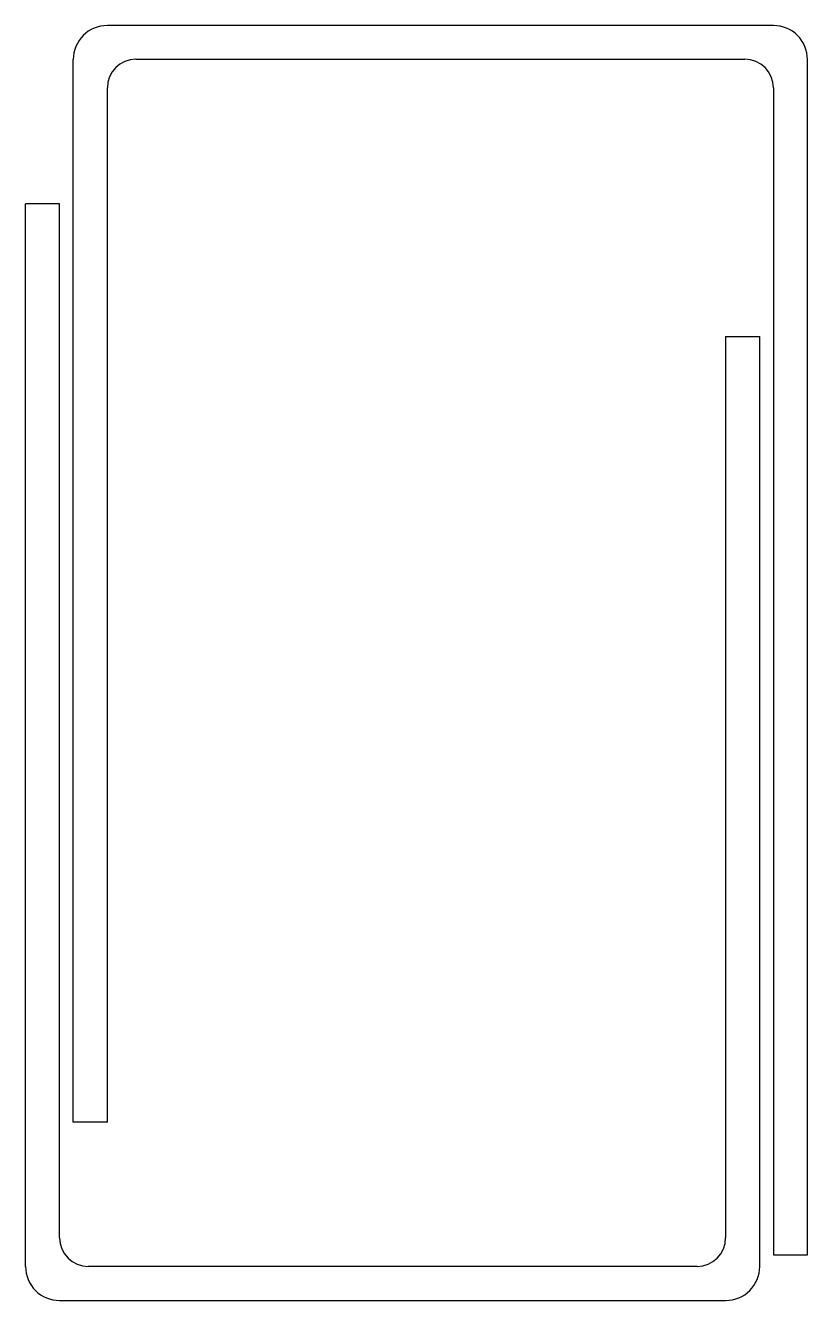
# Model space of a CAD drawing. Extents: x 216 to 328, y -290 to -107.
import ezdxf

# ---------------------------------------------------------------- set-up
doc = ezdxf.new("R2010")
doc.units = 0
doc.layers.add('BLACK', color=7, linetype='CONTINUOUS')

msp = doc.modelspace()

# ---------------------------------------------------------------- linework, layer by layer
at = {"layer": 'BLACK', "linetype": 'CONTINUOUS'}
for p, q in [((322.893, -106.849), (227.293, -106.849)), ((222.393, -264.298), (222.393, -111.748)), ((231.394, -111.698), (318.793, -111.698)), ((327.793, -283.347), (327.793, -111.748)), ((227.293, -264.298), (227.293, -115.801)), ((322.893, -115.801), (322.893, -283.347)), ((220.435, -132.471), (215.535, -132.471)), ((220.435, -132.471), (215.535, -132.471)), ((215.535, -285.024), (215.535, -132.471)), ((220.435, -280.924), (220.435, -132.471)), ((316.036, -151.522), (316.036, -280.924)), ((316.036, -151.522), (320.935, -151.522)), ((316.036, -151.522), (320.935, -151.522)), ((320.935, -285.024), (320.935, -151.522)), ((227.293, -264.298), (222.393, -264.298)), ((227.293, -264.298), (222.393, -264.298)), ((322.893, -283.347), (327.793, -283.347)), ((322.893, -283.347), (327.793, -283.347)), ((311.935, -285.024), (224.536, -285.024)), ((220.435, -289.924), (316.036, -289.924))]:
    msp.add_line(p, q, dxfattribs=at)
at = {"layer": 'BLACK'}
for centre, radius, start, end in [((227.293, -111.748), 4.9, 90, 180), ((322.893, -111.748), 4.9, 0, 90), ((231.394, -115.801), 4.103, 90, 180), ((318.793, -115.801), 4.103, 0, 90), ((224.536, -280.924), 4.101, 180, 270), ((311.935, -280.924), 4.101, -90, 0), ((220.435, -285.024), 4.9, 180, 270), ((316.036, -285.024), 4.9, -90, 0)]:
    msp.add_arc(centre, radius, start, end, dxfattribs=at)

doc.saveas('drawing.dxf')
